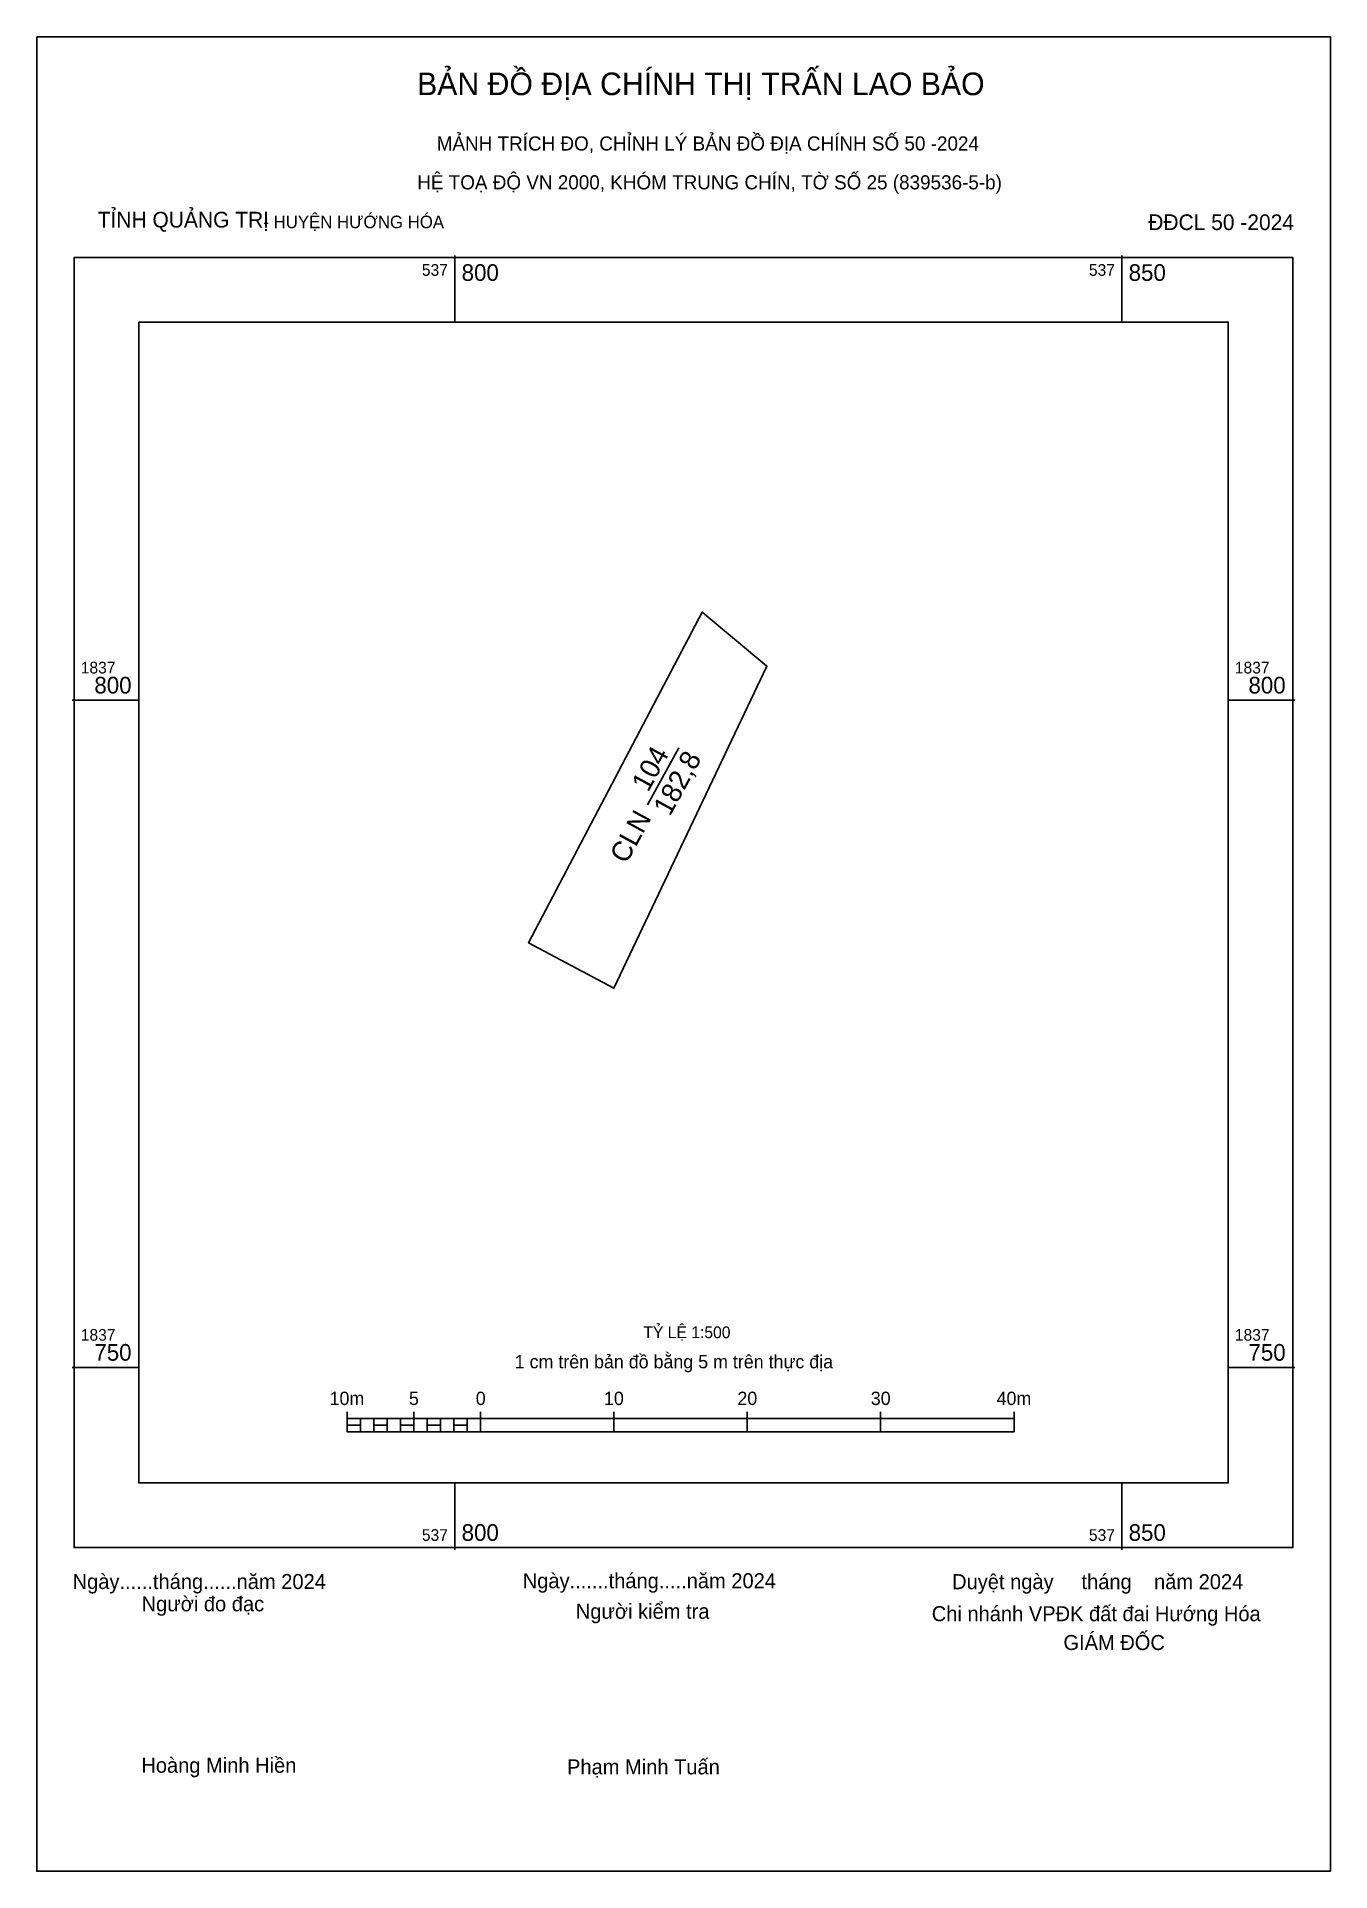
# Model space of a CAD drawing. Extents: x 537769 to 537866, y 1837712 to 1837850.
import ezdxf

# ---------------------------------------------------------------- set-up
doc = ezdxf.new("R2010")
doc.units = 0
for name, color, linetype in [('Level 1', 7, 'Continuous'), ('Level 10', 7, 'Continuous'), ('Level 13', 7, 'Continuous'), ('Level 27', 7, 'Continuous'), ('Level 6', 7, 'Continuous'), ('Level 62', 7, 'Continuous'), ('Level 63', 7, 'Continuous')]:
    doc.layers.add(name, color=color, linetype=linetype)

msp = doc.modelspace()

# ---------------------------------------------------------------- linework, layer by layer
at = {"layer": 'Level 1'}
msp.add_lwpolyline([(537768.65, 1837849.72), (537865.62, 1837849.72), (537865.62, 1837712.24), (537768.65, 1837712.24)], close=True, dxfattribs=at)
at = {"layer": 'Level 10'}
msp.add_lwpolyline([(537811.91, 1837778.42), (537805.51, 1837781.82), (537818.54, 1837806.59), (537823.37, 1837802.56)], close=True, dxfattribs=at)
at = {"layer": 'Level 13'}
msp.add_line((537814.44, 1837792.15), (537816.77, 1837796.42), dxfattribs=at)
at = {"layer": 'Level 27'}
for p, q in [((537818.54, 1837806.59), (537818.5, 1837806.62)), ((537823.37, 1837802.56), (537823.41, 1837802.53)), ((537811.91, 1837778.42), (537811.89, 1837778.37))]:
    msp.add_line(p, q, dxfattribs=at)
at = {"layer": 'Level 62'}
msp.add_lwpolyline([(537776.3, 1837828.33), (537857.96, 1837828.33), (537857.96, 1837741.34), (537776.3, 1837741.34)], close=True, dxfattribs=at)
at = {"layer": 'Level 63'}
for p, q in [((537800, 1837833.33), (537800, 1837828.33)), ((537850, 1837833.33), (537850, 1837828.33)), ((537771.3, 1837800), (537776.3, 1837800)), ((537857.96, 1837800), (537862.96, 1837800)), ((537771.3, 1837750), (537776.3, 1837750)), ((537857.96, 1837750), (537862.96, 1837750)), ((537791.91, 1837746.68), (537791.91, 1837745.18)), ((537791.91, 1837746.18), (537841.91, 1837746.18)), ((537792.91, 1837746.18), (537792.91, 1837745.18)), ((537793.91, 1837746.18), (537793.91, 1837745.18)), ((537794.91, 1837746.18), (537794.91, 1837745.18)), ((537795.91, 1837746.18), (537795.91, 1837745.18)), ((537796.91, 1837746.68), (537796.91, 1837745.18)), ((537796.91, 1837746.18), (537796.91, 1837745.18)), ((537797.91, 1837746.18), (537797.91, 1837745.18)), ((537798.91, 1837746.18), (537798.91, 1837745.18)), ((537799.91, 1837746.18), (537799.91, 1837745.18)), ((537800.91, 1837746.18), (537800.91, 1837745.18)), ((537801.91, 1837746.68), (537801.91, 1837745.18)), ((537801.91, 1837746.18), (537801.91, 1837745.18)), ((537811.91, 1837746.68), (537811.91, 1837745.18)), ((537821.91, 1837746.68), (537821.91, 1837745.18)), ((537831.91, 1837746.68), (537831.91, 1837745.18)), ((537841.91, 1837746.68), (537841.91, 1837745.18)), ((537791.91, 1837745.18), (537841.91, 1837745.18)), ((537800, 1837741.34), (537800, 1837736.34)), ((537850, 1837741.34), (537850, 1837736.34))]:
    msp.add_line(p, q, dxfattribs=at)
for points in [[(537771.45, 1837833.17), (537862.81, 1837833.17), (537862.81, 1837736.5), (537771.45, 1837736.5)], [(537791.91, 1837745.68), (537792.91, 1837745.68), (537792.91, 1837745.18), (537791.91, 1837745.18)], [(537791.91, 1837745.68), (537792.91, 1837745.68), (537792.91, 1837745.18), (537791.91, 1837745.18)], [(537793.91, 1837745.68), (537794.91, 1837745.68), (537794.91, 1837745.18), (537793.91, 1837745.18)], [(537795.91, 1837745.68), (537796.91, 1837745.68), (537796.91, 1837745.18), (537795.91, 1837745.18)], [(537797.91, 1837745.68), (537798.91, 1837745.68), (537798.91, 1837745.18), (537797.91, 1837745.18)], [(537799.91, 1837745.68), (537800.91, 1837745.68), (537800.91, 1837745.18), (537799.91, 1837745.18)]]:
    msp.add_lwpolyline(points, close=True, dxfattribs=at)

# ---------------------------------------------------------------- texts
at = {"layer": 'Level 1'}
for s, height, p in [('BẢN ĐỒ ĐỊA CHÍNH THỊ TRẤN LAO BẢO', 1.694, (537797.16, 1837845.34)), (' MẢNH TRÍCH ĐO, CHỈNH LÝ BẢN ĐỒ ĐỊA CHÍNH SỐ 50 -2024', 1.058, (537798.24, 1837841.19)), ('TỈNH QUẢNG TRỊ', 1.176, (537773.22, 1837835.42)), (' - HUYỆN HƯỚNG HÓA', 0.9405, (537785.29, 1837835.37)), (' ĐĐCL 50 -2024', 1.176, (537851.53, 1837835.23)), ('Ngày......tháng......năm 2024', 1.125, (537771.34, 1837733.39)), ('Ngày.......tháng.....năm 2024', 1.125, (537805.08, 1837733.45)), ('  Duyệt ngày     tháng    năm 2024', 1.125, (537836.43, 1837733.38)), ('Người đo đạc', 1.125, (537776.51, 1837731.72)), ('Người kiểm tra', 1.125, (537809.06, 1837731.16)), ('Chi nhánh VPĐK đất đai Hướng Hóa', 1.125, (537835.74, 1837730.98)), ('GIÁM ĐỐC', 1.125, (537845.61, 1837728.82)), ('Hoàng Minh Hiền', 1.125, (537776.49, 1837719.62)), ('Phạm Minh Tuấn', 1.125, (537808.4, 1837719.5))]:
    msp.add_text(s, height=height, dxfattribs=at).set_placement(p)
at = {"layer": 'Level 13'}
for s, p in [('104', (537814.48, 1837793.05)), ('182,8', (537816.11, 1837791.24)), ('CLN', (537812.85, 1837787.67))]:
    msp.add_text(s, height=1.5, rotation=61.3309, dxfattribs=at).set_placement(p)
at = {"layer": 'Level 6'}
for s, height, p in [(' HỆ TOẠ ĐỘ VN 2000, KHÓM TRUNG CHÍN, TỜ SỐ 25 (839536-5-b)', 1.058, (537796.78, 1837838.28)), ('TỶ LỆ 1:500', 0.879, (537814.12, 1837752.19))]:
    msp.add_text(s, height=height, dxfattribs=at).set_placement(p)
at = {"layer": 'Level 63'}
for s, height, p in [('537', 0.875, (537797.52, 1837831.8)), ('800', 1.25, (537800.5, 1837831.42)), ('537', 0.875, (537847.52, 1837831.8)), ('850', 1.25, (537850.5, 1837831.42)), ('1837', 0.875, (537771.95, 1837802)), ('1837', 0.875, (537858.46, 1837802)), ('800', 1.25, (537772.97, 1837800.5)), ('800', 1.25, (537859.48, 1837800.5)), ('1837', 0.875, (537771.95, 1837752)), ('1837', 0.875, (537858.46, 1837752)), ('750', 1.25, (537772.97, 1837750.5)), ('750', 1.25, (537859.48, 1837750.5)), ('1 cm trên bản đồ bằng 5 m trên thực địa', 1, (537804.48, 1837749.93)), ('10m', 1, (537790.6, 1837747.18)), ('5', 1, (537796.55, 1837747.18)), ('0', 1, (537801.56, 1837747.18)), ('10', 1, (537811.17, 1837747.18)), ('20', 1, (537821.17, 1837747.18)), ('30', 1, (537831.17, 1837747.18)), ('40m', 1, (537840.6, 1837747.18)), ('537', 0.875, (537797.52, 1837737)), ('800', 1.25, (537800.5, 1837737)), ('537', 0.875, (537847.52, 1837737)), ('850', 1.25, (537850.5, 1837737))]:
    msp.add_text(s, height=height, dxfattribs=at).set_placement(p)

doc.saveas('drawing.dxf')
